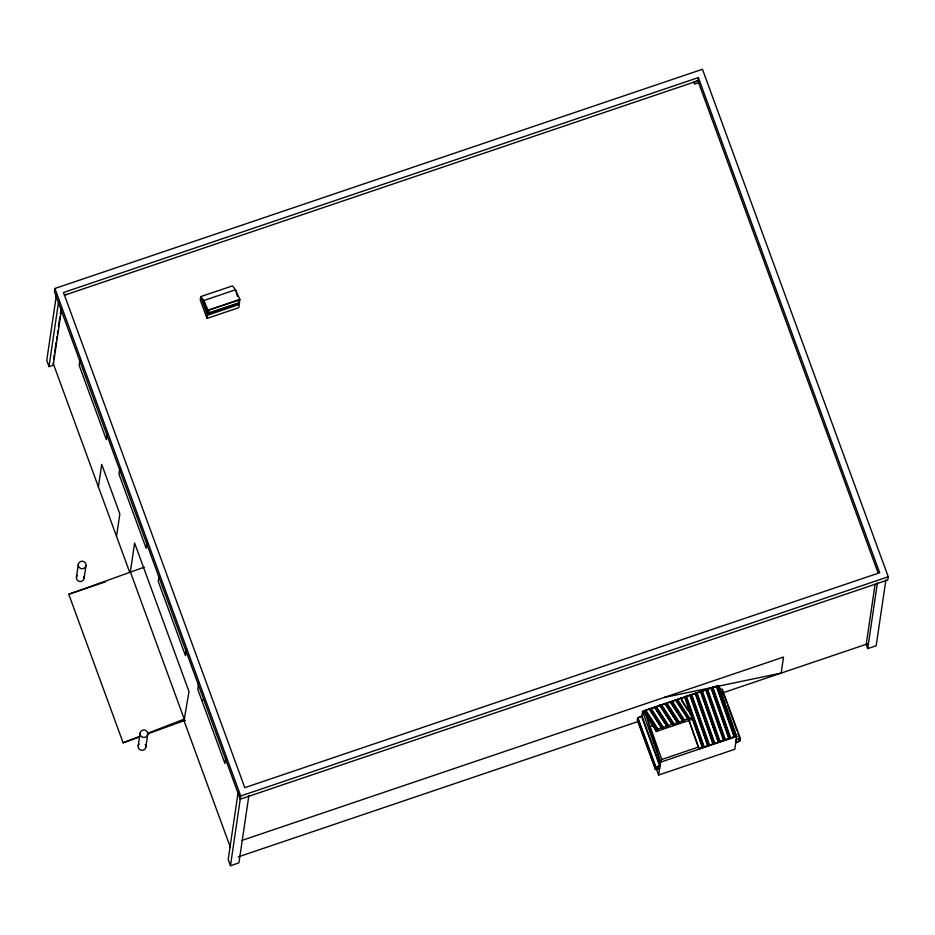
<?xml version="1.0" encoding="UTF-8"?>
<svg xmlns="http://www.w3.org/2000/svg" width="935" height="935" viewBox="0 0 935 935"><rect width="100%" height="100%" fill="white"/><g stroke="black" fill="none" stroke-linecap="round" stroke-linejoin="round"><path stroke-width="1.4" d="M239.243 304.471L239.839 299.422L235.515 289.78L232.441 285.9L200.698 296.64L200.23 299.854L207.021 318.414L238.764 307.673L239.243 304.471L207.5 315.212L207.021 318.414M208.096 310.175L207.5 315.212L200.698 296.64L203.772 300.532L208.096 310.175L239.839 299.422M54.908 288.483L54.429 291.697L240.237 799.191L887.771 579.969L888.25 576.766L702.454 69.26L54.908 288.483L240.704 795.989L230.466 865.74L238.928 862.865L248.874 795.545M56.486 294.537L46.75 360.431L49.017 366.625L53.248 365.188L61.5 309.321M49.017 366.625L58.531 302.157M53.692 358.865L54.312 354.681M54.721 351.899L56.17 342.14M56.579 339.347L56.988 336.565M57.397 333.772L57.725 331.025M58.438 326.759L59.898 316.883M60.307 314.055L60.728 311.238M79.954 359.8L79.148 365.293L106.333 439.567L107.151 434.074M76.436 577.094L78.33 564.261M84.056 578.508L85.95 565.687A3.869 3.763 8.4 0 0 80.842 561.421A3.869 3.763 8.4 0 0 79.639 567.825A3.869 3.763 8.4 0 0 85.95 565.687M98.397 486.843L101.716 464.391L119.844 513.911L116.524 536.351M159.055 575.843L158.237 581.348L185.434 655.61L186.451 648.75M138.216 745.814L140.11 732.993M145.825 747.229L147.718 734.407A3.869 3.763 8.4 0 0 142.611 730.153A3.869 3.763 8.4 0 0 141.407 736.546A3.869 3.763 8.4 0 0 147.718 734.407M184.861 720.745L130.362 571.893L134.617 543.036L189.01 691.584L184.008 720.686L230.372 847.309M198.769 682.398L197.752 689.27L224.949 763.544L225.756 758.051M878.187 573.202L697.907 80.784L698.375 77.582L63.498 292.515L244.783 787.667L879.66 572.734L698.375 77.582M656.662 769.68L658.626 775.033L734.805 749.251L736.698 736.418L718.77 685.565L642.59 711.36L641.901 715.988L637.588 717.951L637.284 720.008L655.412 769.528L659.572 768.628L658.591 765.952M637.939 717.893L637.647 719.833L655.774 769.353L659.233 768.605L659.654 765.765L641.527 716.257L637.939 717.893L656.066 767.401L655.774 769.353M655.412 769.528L655.715 767.471L637.588 717.951M658.626 775.033L660.519 762.212L661.746 759.489L645.197 712.435L660.519 762.212L736.698 736.418L734.922 735.483M736.219 739.714L736.254 742.483L739.608 740.952L739.924 738.849L737.96 733.496M719.506 689.703L722.276 689.107L740.403 738.627L740.064 740.871L735.751 742.834M875.078 584.328L866.196 644.495L867.703 648.621L876.165 645.758L885.901 579.864M867.703 648.621L877.427 582.727M119.762 468.54L118.944 474.01L146.141 548.272L147.169 541.447M708.099 745.592L690.299 694.974L686.407 696.236L685.834 696.493L703.611 747.182L708.099 745.592L690.252 695.056L700.911 691.386L718.676 742.074L700.876 691.468L707.538 689.072L716.806 686.068L734.629 736.675L730.106 738.206L712.283 687.599M645.232 710.658L645.582 709.922L649.556 709.139L662.038 728.47L662.903 728.178L650.526 708.812L654.979 707.281L667.345 726.682L668.174 726.401L655.809 707L660.145 704.99L672.662 724.882L673.457 724.613L661.08 705.224L664.902 703.389L677.898 723.106L678.775 722.813L666.386 703.424L670.185 701.601L683.204 721.306L684.069 721.025L671.704 701.624L675.479 699.801L688.534 719.506L689.329 719.237L676.94 699.847L680.633 698.059L693.443 718.933L656.405 731.462L643.888 711.582L645.232 710.658L657.48 729.557L656.125 730.469L643.888 711.582M657.48 729.557L661.267 727.652L662.038 728.47M662.775 727.699L667.204 726.179M681.089 698.293L685.039 696.762L702.816 747.451L698.901 748.9L688.791 720.172M685.039 696.762L685.834 696.493M696.423 692.964L714.246 743.582L718.711 742.004M701.671 691.199L719.471 741.806L723.959 740.286L706.182 689.598M718.197 685.6L735.938 736.359L718.197 685.6L716.806 686.068M713.405 743.792L695.593 693.186L713.405 743.792L708.917 745.382L691.152 694.682M706.977 689.399L724.777 740.006L729.242 738.498L711.442 687.821M683.929 720.523L687.716 718.699L688.534 719.506M678.635 722.311L683.064 720.815M668.034 725.899L672.382 723.889M689.188 718.746L692.882 716.958M673.317 724.111L677.758 722.615M655.715 767.471L660.028 765.508L641.901 715.988M656.066 767.401L659.654 765.765M144.189 567.206L68.758 594.263L123.139 742.811L139.432 736.488M147.578 733.321L184.253 719.085M123.139 742.811L139.373 736.909M147.485 733.963L185.095 720.312M64.55 295.086L66.665 294.373M64.398 295.25L697.907 80.784M239.418 302.928L207.675 313.669L203.772 300.532L235.515 289.78L237.467 296.36M68.758 594.263L105.573 581.804M201.598 700.525L204.356 699.59M240.704 795.989L888.25 576.766M241.955 840.401L783.53 657.06L781.169 673.083L664.037 697.51M662.903 728.178L650.655 709.291L649.556 709.139M654.979 707.281L655.949 707.503L668.174 726.401M660.145 704.99L673.457 724.613M665.521 703.716L666.526 703.915L678.775 722.813M670.851 701.916L671.844 702.115L684.069 721.025M689.329 719.237L677.08 700.35L676.157 700.116M238.215 856.904L637.483 721.726M723.141 692.73L867.867 643.736M649.965 726.612L652.7 725.689M661.746 759.489L698.562 747.018M698.901 748.9L736.02 736.207M736.242 739.515L740.403 738.627M681.966 701.227L688.09 710.67M689.621 713.031L693.443 718.933M677.326 699.181L689.574 718.068M675.479 699.801L687.716 718.699M672.043 700.969L684.28 719.856M670.991 702.407L683.204 721.306M670.185 701.601L682.433 720.488M666.749 702.758L678.985 721.656M665.662 704.219L677.898 723.106M664.902 703.389L677.139 722.276M661.454 704.546L673.703 723.445M660.426 705.983L672.662 724.882M659.607 705.177L671.844 724.064M656.171 706.334L668.408 725.233M655.119 707.783L667.345 726.682M654.336 706.918L666.585 725.805M650.877 708.134L663.114 727.021M649.019 708.753L661.267 727.652M645.582 709.922L657.831 728.809M645.267 711.114L657.515 730.001M722.276 690.673L726.694 702.723M727.675 705.399L736.979 730.819M738.627 738.276L739.608 740.952M642.59 711.36L660.519 762.212M658.252 765.929L659.233 768.605M239.956 797.169L238.144 792.214L228.198 859.546L230.466 865.74M53.073 363.049L129.638 572.162M712.423 687.494L730.247 738.101M716.759 686.033L734.571 736.64M716.292 686.115L734.115 736.722M712.856 687.272L730.679 737.89M711.009 687.903L728.821 738.51M707.538 689.072L725.35 739.69M707.012 689.317L724.824 739.936M705.715 689.691L723.526 740.31M702.279 690.86L720.09 741.467M700.42 691.491L718.244 742.098M696.984 692.648L714.796 743.267M695.137 693.279L712.949 743.886M691.69 694.448L709.513 745.055M689.843 695.067L707.655 745.686M686.407 696.236L704.219 746.843M685.787 696.563L703.611 747.182M684.549 696.856L690.813 714.644M692.251 718.746L702.372 747.474M681.241 697.978L682.69 702.08M688.943 719.868L699.064 748.596M719.412 687.318L729.019 718.653M733.192 732.292L734.022 735.015M656.125 730.469L656.405 731.462M83.893 576.568A3.869 3.763 8.4 0 1 79.545 581.488A3.869 3.763 8.4 0 1 77.301 575.341M145.206 744.412A3.869 3.763 8.4 0 1 144.493 749.438A3.869 3.763 8.4 0 1 139.268 749.145A3.869 3.763 8.4 0 1 139.07 744.061M209.148 310.093L208.797 313.015L238.367 303.01L238.717 300.088L209.148 310.093M698.001 80.632L693.77 82.07L694.518 84.127L698.761 82.701L698.001 80.632"/></g></svg>
